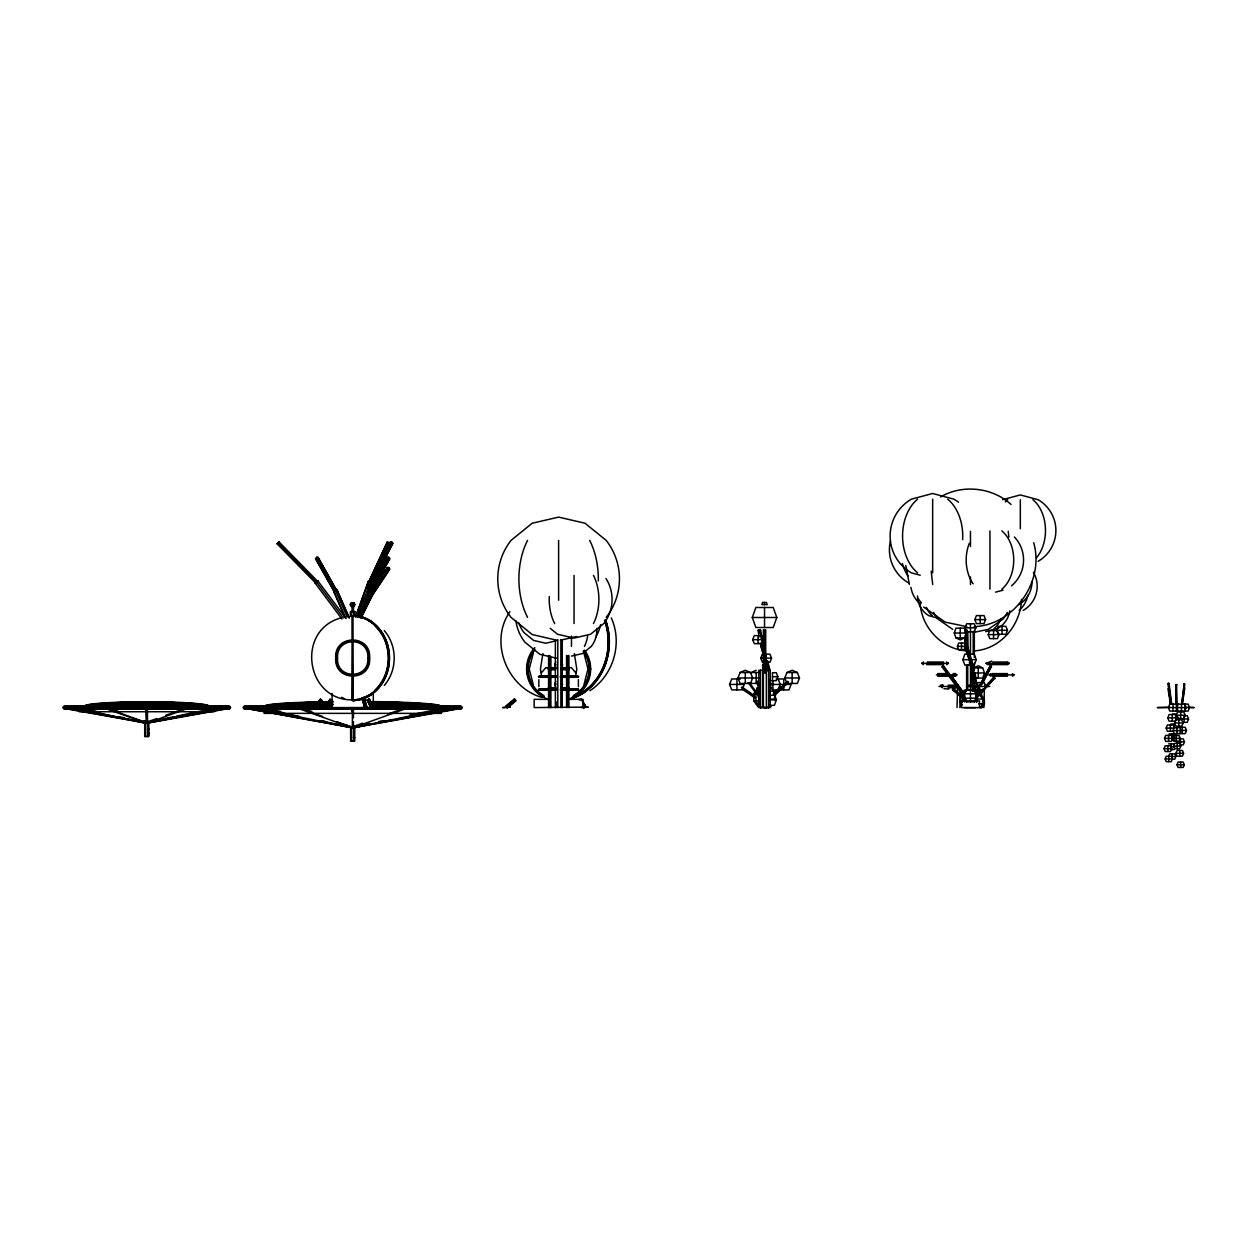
<?xml version="1.0" encoding="UTF-8"?>
<svg xmlns="http://www.w3.org/2000/svg" width="1257" height="1257" viewBox="0 0 1257 1257"><rect width="100%" height="100%" fill="white"/><g stroke="black" fill="none" stroke-linecap="round" stroke-linejoin="round"><path stroke-width="1.5" d="M769.975 683.242L770.148 679.424M146.676 702.239L146.77 704.816L146.833 702.144M957.048 707.581L957.551 687.799L948.171 687.768M983.885 707.581L984.357 690.313M146.676 706.497L146.77 709.137L146.849 706.497M959.861 707.581L960.364 691.931M981.418 697.022L981.591 691.743M770.95 682.944L770.415 689.245M769.96 685.662L770.148 682.551M965.973 635.366L966.492 630.087L965.219 630.056L964.873 633.151M218.09 708.429L146.032 722.932L146.173 721.895L146.928 723.262L229.293 708.429M258.785 708.429L352.416 727.897L353.421 727.567L353.374 726.53L352.526 727.897L352.777 726.53M352.4 616.59L352.856 615.6A42.424 36.752 -90 0 1 373.03 622.624M352.918 616.59L352.369 616.213A41.827 36.217 -90 0 1 388.586 658.04A41.827 36.217 -90 0 1 352.369 699.866L352.651 700.479A29.555 25.596 -90 0 0 358.292 699.725M1181.737 703.999L1184.235 683.902L1181.816 704.077M1183.67 683.887L1184.801 684.012L1182.303 704.014L1184.801 688.066L1183.67 687.893M371.569 581.158L373.062 583.295L359.863 617.171M974.458 669.997L967.529 646.145L967.293 630.495L966.162 633.387L966.052 641.321M974.945 691.319L975.291 688.632M352.4 726.53L352.698 727.897L460.958 708.429M298.318 708.429L352.369 727.897L353.138 726.53M542.898 653.53L540.463 668.975L541.374 674.773M575.863 674.773L576.774 668.975L574.339 653.53M390.204 542.851L391.697 541.908L392.687 543.778L372.591 583.169M368.961 658.087C370.485 681.168 334.818 681.105 336.405 658.04C334.818 634.974 370.485 634.911 368.961 657.977M146.865 721.895L146.613 723.262L64.248 708.429M244.487 708.115L350.609 727.536M352.683 709.137L352.573 707.581M1021.517 599.448C1020.7 625.2 1000.446 649.445 974.034 650.875M368.16 582.227L368.38 581.158L371.773 582.227L371.553 583.295L368.16 582.227L355.998 616.103M973.908 685.191L973.908 687.768M373.973 723.529L352.966 727.897L352.007 726.53L351.96 727.567L358.874 725.855M360.24 617.784L371.773 590.727L360.508 616.574M368.615 582.227L387.345 541.908L389.827 542.851L389.607 543.778L371.098 583.169L369.747 583.169L368.615 582.227L387.345 541.908M371.098 583.169L389.827 542.851M74.069 707.581L74.462 705.947M98.596 707.581L98.989 705.947M145.796 705.947L145.796 709.231M147.729 709.231L147.729 705.947M192.211 707.581L192.62 705.947M216.738 707.581L217.131 705.947M257.701 707.581L258.094 705.947M353.767 606.44L353.767 602.81M361.089 618.067L371.773 596.384M353.657 709.231L354.05 707.581M444.947 707.581L445.355 705.947M763.628 671.034L763.895 669.95M765.183 672.134L765.183 669.95M533.172 653.53L529.244 668.975L533.172 684.421M584.049 684.421L587.993 668.975L584.049 653.53M389.827 558.297L371.051 591.748L389.56 559.318L388.743 557.275L387.392 557.275L374.429 579.964M370.469 587.475L387.392 557.275M352.369 699.866L353.217 700.243L352.494 615.6L352.039 699.866M352.73 699.253L352.856 700.479L352.4 699.489M389.529 569.672L388.177 569.672L369.668 597.468L368.615 596.384L387.423 567.504L388.774 567.504L389.529 569.672L371.019 597.468M355.574 616.81L368.38 581.158M357.585 617.171L369.747 583.295M359.392 617.171L371.773 582.227M752.283 617.501L755.866 607.492L773.212 607.492L776.795 617.501L773.212 627.51L755.866 627.51L752.283 617.501L776.795 617.501M767.21 666.917L766.424 669.101L762.653 669.101L762.653 664.733L766.424 664.733L767.21 666.917L764.539 666.917M775.066 696.221L776.37 699.866L774.422 705.318L769.693 705.318M954.236 633.025L955.98 628.154L964.433 628.154L966.193 633.025L964.433 637.912L960.207 639.939L955.98 637.912L954.236 633.025L966.193 633.025M965.046 643.6L964.402 649.68L958.62 649.68L957.425 646.349L958.62 643.003L964.402 643.003L971.787 667.986M962.878 659.658L964.826 654.221L974.254 654.221L976.202 659.658L974.254 665.094L964.826 665.094L962.878 659.658L976.202 659.658M977.003 685.049L977.899 682.567L984.341 682.567L985.237 685.049M982.675 667.876L973.845 667.876L978.26 665.754L982.675 667.876L984.514 672.966L982.675 678.073L973.845 678.073M355.935 616.81L362.88 598.992M367.044 588.292L369.118 582.949M356.485 616.103L357.868 612.536M360.649 605.403L364.121 596.494M367.405 591.858L370.878 582.949M360.005 616.103L373.203 582.227M73.22 707.581L73.864 705.947M97.747 707.581L98.392 705.947M145.199 705.947L145.199 709.231M148.326 709.231L148.326 705.947M191.378 707.581L192.022 705.947M215.89 707.581L216.534 705.947M256.852 707.581L257.512 705.947M350.247 604.633L350.954 602.81L354.427 602.81L354.427 606.44L350.954 606.44L350.247 604.633L355.134 604.633M354.254 709.231L354.898 707.581M444.114 707.581L444.758 705.947M555.845 667.766L554.698 664.859L555.845 661.952M555.845 687.076L554.698 684.169L555.845 681.247M561.376 667.766L562.539 664.859L561.376 661.952M561.376 687.076L562.539 684.169L561.376 681.247M729.579 684.421L744.27 684.421L742.117 689.889L731.731 689.889L729.579 684.421L731.731 678.969L740.389 678.969M760.406 635.633L761.868 635.633L763.439 639.64L761.868 643.631L754.247 643.631L752.676 639.64L754.247 635.633L758.05 635.633L758.05 643.631M737.953 677.979L740.106 672.526L745.291 670.264L750.492 672.526L752.644 677.979L750.492 683.447L740.106 683.447L737.953 677.979L759.841 677.979M763.8 662.172L762.355 662.172L760.768 658.165L762.355 654.159L769.96 654.159L771.547 658.165L769.96 662.172L768.514 662.172M763.078 671.034L763.502 669.95L765.576 669.95L766.016 671.034L765.576 672.134L763.502 672.134L763.078 671.034L766.016 671.034M772.474 680.697L772.474 672.699L776.292 672.699L777.863 676.706L776.292 680.697L770.132 680.697M775.459 695.231L773.872 699.238L770.07 699.238L770.07 691.224L773.872 691.224L775.459 695.231L770.07 695.231M784.808 677.979L786.961 672.526L792.146 670.264L797.347 672.526L799.499 677.979L797.347 683.447L786.961 683.447L784.808 677.979L799.499 677.979M791.124 684.421L788.972 689.889L778.586 689.889M965.077 627.793L966.649 623.786L974.269 623.786L975.856 627.793L974.269 631.8L966.649 631.8L965.077 627.793L975.856 627.793M974.819 619.607L976.406 615.6L984.027 615.6L985.598 619.607L984.027 623.598L976.406 623.598L974.819 619.607L985.598 619.607M988.191 634.612L989.762 630.605L997.382 630.605L998.954 634.612L997.382 638.619L989.762 638.619L988.191 634.612L998.954 634.612M996.675 630.307L998.247 626.3L1005.867 626.3L1007.454 630.307L1005.867 634.314L998.247 634.314L996.675 630.307L1007.454 630.307M1167.816 717.857L1169.104 714.557L1175.405 714.557L1176.693 717.857L1175.405 721.172L1169.104 721.172L1167.816 717.857L1176.693 717.857M1166.15 728.133L1167.392 724.975L1173.378 724.975L1174.619 728.133L1166.15 728.133L1167.392 731.291L1173.378 731.291M1164.532 738.409L1165.71 735.408L1171.414 735.408L1173.614 741.174L1179.035 741.174L1180.15 738.33L1179.035 735.486L1173.614 735.486L1171.414 741.41L1165.71 741.41L1164.532 738.409L1180.15 738.33M1178.186 704.124L1176.819 707.581L1178.186 711.053L1188.179 711.053L1189.546 707.581L1188.179 704.124L1169.748 704.124L1168.381 707.581L1169.748 711.053L1176.458 711.053L1176.395 684.562L1175.829 703.81M1176.332 711.053L1177.683 707.581L1176.332 704.124M1176.238 715.28L1177.542 711.965L1183.827 711.965L1185.131 715.28L1183.827 718.58L1177.542 718.58L1176.238 715.28L1185.131 715.28M1164.061 748.685L1165.192 745.825L1170.597 745.825L1171.728 748.685L1170.597 751.529L1165.192 751.529L1164.061 748.685L1171.728 748.685M1174.572 722.964L1175.829 719.805L1181.816 719.805L1183.057 722.964L1181.816 726.106L1175.829 726.106L1174.572 722.964L1183.057 722.964M1179.239 727.3L1185.241 727.3L1186.482 730.458L1185.241 733.601L1174.148 733.648L1172.97 730.647L1174.148 727.646L1179.852 727.646L1181.03 730.647L1179.852 733.648M1165.16 758.945L1166.213 756.258L1171.335 756.258L1172.404 758.945L1171.335 761.648L1166.213 761.648L1165.16 758.945L1172.404 758.945M1184.754 711.053L1186.121 707.581L1184.754 704.124M1168.57 756.525L1169.639 753.839L1174.761 753.839L1175.829 756.525L1174.761 759.228L1172.2 759.228L1172.2 753.839M1173.582 746.014L1174.651 743.327L1179.773 743.327L1180.842 746.014L1179.773 748.701L1174.651 748.701L1173.582 746.014L1180.842 746.014M1188.556 719.02L1187.252 722.335L1184.11 722.335L1184.11 715.72L1187.252 715.72L1188.556 719.02L1181.14 719.02M1175.924 753.32L1177.039 750.476L1182.46 750.476L1183.575 753.32L1182.46 756.164L1177.039 756.164L1175.924 753.32L1183.575 753.32M1184.455 741.897L1183.277 744.882L1180.417 744.882L1180.417 738.896L1183.277 738.896L1184.455 741.897L1176.379 741.897M1177.008 764.759L1178.076 762.072L1183.198 762.072L1184.251 764.759L1183.198 767.446L1178.076 767.446L1177.008 764.759L1184.251 764.759M985.205 687.768L985.205 685.191M584.018 706.497L583.531 707.66L585.793 707.078L582.808 701.799M585.825 706.497L583.939 708.021L583.562 707.078L585.825 706.497L582.352 700.73M359.926 614.327L369.699 591.921L371.506 591.921M369.747 583.169L388.256 543.778L389.607 543.778M360.146 616.37L369.652 597.688L371.459 597.688M361.403 616.778L370.909 598.081M379.017 564.173L390.377 541.908M391.697 541.908L371.601 581.3L372.763 582.227L392.844 542.851M395.672 703.621L397.023 703.103M353.013 727.897L353.468 727.049L352.007 727.567L352.101 726.53L352.966 727.897L358.418 725.949L352.683 727.049M975.385 693.063L978.182 687.972M980.036 684.578L990.28 665.927L991.38 666.399L982.283 683.855M976.532 691.853L978.386 688.459M980.24 685.065L990.28 665.927M976.5 693.55L979.282 688.459M981.151 685.065L991.38 666.399M974.945 700.699L976.485 698.264L976.485 693.754L974.175 690.093L964.276 690.187L960.442 695.592L960.442 702.286L962.422 702.286L962.422 695.592L965.502 690.187M980.444 707.66L982.644 703.794L982.644 699.018L980.444 695.168M382.269 568.62L384.108 565.383M386.889 560.512L388.743 557.275M369.699 591.748L388.209 559.318L389.56 559.318M367.185 700.369L369.181 699.065L372.622 707.078L371.396 707.88L367.185 700.369L369.495 699.866L369.181 699.065M369.558 699.363L367.563 700.668L367.264 699.866L369.558 699.363L372.7 706.575L372.135 707.565L370.705 707.88L367.264 699.866M370.328 707.565L372.323 706.277L372.622 707.078M325.972 706.685L330.324 699.473M326.631 707.078L330.968 699.866M327.276 707.471L331.612 700.259M974.379 702.239L976.815 698.389L976.815 693.628L974.379 689.763L966.539 689.763L964.119 693.628L964.119 698.389L966.539 702.239M966.586 689.842L964.182 693.644L964.15 698.373L965.753 700.919M966.743 690.093L964.449 693.754L964.449 698.264M976.375 698.216L974.112 701.815L966.806 701.815L964.543 698.216L976.375 698.216L976.375 693.785L974.112 690.187M1007.391 612.426L1003.353 618.774L988.269 629.364L974.018 632.35M975.636 694.288L979.392 688.757L980.366 689.574L976.343 695.859M975.605 696.677L980.366 689.574M384.296 685.426C397.495 670.06 397.495 646.004 384.296 630.653M509.886 611.719C488.8 641.981 507.105 687.925 542.301 697.525M371.993 590.664L387.423 567.504M373.36 590.664L375.419 587.585M379.52 581.41L382.615 576.774M384.673 573.679L388.774 567.504M371.318 596.384L389.827 568.588M753.791 693.707L757.908 687.925L759.212 687.925L755.928 693.707L755.928 700.872L759.212 706.67L757.908 706.67L753.791 700.872L753.791 693.707L759.369 693.707M976.893 695.168L981.324 695.168L984.058 699.018L984.058 703.794L981.324 707.66L983.163 704.297L984.388 704.297L984.388 700.165L981.261 696.818M984.388 704.297L982.016 707.644L961.448 707.581L961.448 700.887L979.47 700.887L979.47 707.581M964.025 699.866L965.942 699.411L964.559 700.605M308.154 703.621L309.615 703.103M942.341 685.191L941.336 686.479L942.341 687.768M955.399 687.768L956.404 686.479M362.974 699.473L362.33 700.259L364.656 699.866L362.974 699.473L364.499 707.471L366.84 707.078L364.781 699.473L363.729 699.238L362.44 699.866L364.499 707.471M364.781 699.473L362.44 699.866M541.233 673.092L545.711 667.75M314.47 706.575L320.755 699.363M318.807 702.742L321.321 699.866M315.617 707.565L321.886 700.369M979.392 688.757L978.637 689.574L979.612 690.392M976.516 695.938L983.163 688.789M985.834 685.929L993.8 677.35L994.727 677.979L976.375 698.641M975.448 698.012L984.765 688.003M987.421 685.144L993.8 677.35M976.108 698.012L984.09 689.433M988.081 685.144L994.727 677.979M938.916 673.611L937.691 674.899L938.916 676.187M954.692 676.187L955.917 674.899L954.692 673.611M773.872 693.44L780.738 686.542M774.972 692.701L780.471 687.186M774.721 694.068L781.603 687.186M781.335 687.815L774.453 694.712L788.186 681.844M277.121 543.778L279.038 541.908L317.628 581.3L315.727 583.169L277.09 543.778L279.038 541.908M973.578 689.574L974.411 688.773L975.369 689.574L974.536 690.36M315.538 558.297L334.315 591.748L315.806 559.318L316.638 557.275L317.99 557.275L336.766 590.727L317.99 557.275M334.063 590.727L336.955 589.533L348.975 617.108M775.082 692.858L787.495 681.278M775.412 693.424L787.84 681.844M774.705 695.294L787.133 683.698M589.926 690.674C613.447 675.402 622.828 643.443 611.295 617.894M965.942 700.997L952.476 689.574L953.419 688.757L964.92 698.185M952.995 690.392L953.953 689.574L965.455 699.002M506.005 706.497L514.694 699.285M506.98 707.66L515.653 700.448M987.578 664.607L986.038 663.319L991.82 661.088M1007.658 664.607L1009.198 663.319L1007.658 662.03M965.125 698.044L942.074 666.933L943.504 665.864L964.26 693.864L952.476 677.334L951.392 677.979L964.622 696.802M579.226 699.866L581.472 699.285M344.387 616.056L333.875 591.921L333.608 590.727L336.499 589.706M336.955 589.533L337.222 590.727L333.875 591.921M990.799 676.187L989.133 674.899L990.799 673.611M1012.388 676.187L1014.053 674.899L1012.388 673.611M315.256 583.295L318.115 581.158L315.256 583.295L341.935 619.01M923.534 664.607L921.742 663.319L923.534 662.03M946.647 664.607L948.438 663.319L946.647 662.03M940.582 496.955C962.202 484.071 992.464 487.276 1011.068 504.481M760.674 630.213L758.254 630.276L760.674 630.213L761.726 639.357M943.504 665.864L942.719 666.399L963.475 694.398M942.074 666.933L942.86 666.399L964.763 695.954M951.628 678.639L952.476 677.334M365.897 706.434L364.844 707.707L366.95 706.685L365.897 706.434L363.729 699.238M340.898 617.91C295.552 630.291 305.687 700.762 352.683 699.866M388.664 706.78L393.912 704.407M390.141 707.298L396.301 704.454M756.164 670.264L750.979 672.526L759.637 672.526M182.972 704.941L183.742 704.611L177.52 707.125M175.084 707.015L180.537 704.831M187.277 707.062L188.11 706.748M406.074 707.062L406.907 706.748M177.85 707.062L178.714 706.748M216.66 708.492L146.441 723.262L145.985 722.414L156.732 718.548M165.688 715.327L185.376 708.225M188.629 708.115L146.598 723.262L105.258 708.429M154.25 720.685L146.173 722.932M351.913 727.049L362.723 723.152M387.942 714.07L404.157 708.241M352.526 727.897L407.425 708.115M104.991 707.062L105.902 706.748M298.05 707.062L298.946 706.748M353.421 721.738L353.421 727.567L352.369 727.897L352.416 708.429M114.387 707.062L115.314 706.748M759.935 692.198L759.998 688.207M1002.52 499.705L1020.323 494.928L1038.109 499.705A35.589 35.589 0 0 1 1038.109 561.329M995.56 592.157L1003.023 590.162M985.614 631.658L997.838 628.39A24.433 24.433 0 0 0 1009.795 610.823M579.666 699.285L581.441 699.866M759.699 704.171L756.683 688.38L757.704 688.192L759.039 695.2M1171.587 703.81L1169.104 683.431L1167.973 683.557L1170.471 703.951L1167.989 688.82L1169.104 688.632L1171.461 703.731M556.113 640.834L545.742 643.238L533.644 640.426L523.949 632.57A28.314 27.89 -90 0 1 519 622.938M560.418 640.237L576.617 636.498M571.479 656.107L582.478 653.561L591.309 646.412A25.737 25.344 -90 0 0 596.761 628.406M974.081 626.677C1014.415 625.075 1044.818 581.064 1033.694 542.741M172.602 716.946L146.315 722.414L146.755 723.262L75.153 708.429M176.357 716.176L213.894 708.367M340.773 724.66L352.243 727.049L369.432 723.466M378.986 721.487L382.804 720.701M409.562 715.139L442.04 708.382M356.234 726.782L365.787 724.786M446.314 708.429L352.683 727.897L352.243 727.049M383.526 721.534L387.36 720.748M209.825 710.189L213.659 709.498M154.422 721.031L146.77 722.414L146.912 723.262L139.763 720.685M158.256 720.34L175.493 717.244M179.327 716.553L225.302 708.272M146.865 722.932L227.313 708.461M362.346 725.305L371.993 723.576M375.859 722.885L379.724 722.178M383.574 721.487L393.237 719.742M397.086 719.051L400.952 718.36M404.817 717.668L408.682 716.977M418.33 715.233L456.935 708.288M352.777 727.567L458.962 708.461M589.046 669.085L590.649 668.834M1176.395 684.735L1176.961 703.81M756.683 688.38L757.704 688.192M1169.104 688.632L1170.911 703.873L1168.539 683.447M1167.973 683.557L1169.104 683.431M391.367 543.778L392.687 543.778M315.806 559.318L317.173 559.318M368.835 581.3L371.318 582.227M955.98 637.912L964.433 637.912M752.676 639.64L763.439 639.64M957.425 646.349L965.612 646.349M760.768 658.165L771.547 658.165M927.273 662.03L943.614 662.03M992.889 662.03L1007.077 662.03M921.742 663.319L948.438 663.319M986.038 663.319L1009.198 663.319M926.55 664.607L943.614 664.607M988.159 664.607L1007.077 664.607M554.698 664.859L556.191 664.859M561.031 664.859L562.539 664.859M545.742 667.687L557.008 667.687M561.832 667.687L571.479 667.687L576.005 673.092M555.814 668.457L548.319 668.457L548.319 669.745L555.814 669.745M561.423 668.457L568.918 668.457M561.423 669.745L568.918 669.745M763.203 670.264L758.882 670.264L758.882 707.581L770.195 707.581L770.195 670.264L764.539 670.264M740.106 672.526L750.492 672.526M786.961 672.526L797.347 672.526M972.007 672.966L984.514 672.966M937.753 673.611L948.909 673.611M953.073 673.611L955.839 673.611M992.229 673.611L1007.501 673.611M936.355 674.899L957.237 674.899M989.133 674.899L1014.053 674.899M538.876 676.093L556.725 676.093M560.496 676.093L578.346 676.093M937.753 676.187L948.909 676.187M951.706 676.187L955.839 676.187M992.229 676.187L1007.501 676.187M539.599 676.313L556.788 676.313M560.433 676.313L577.623 676.313M538.436 676.706L556.678 676.706M560.543 676.706L578.786 676.706M772.474 676.706L777.863 676.706M539.599 677.083L556.788 677.083M560.433 677.083L577.623 677.083M538.876 677.319L556.725 677.319M560.496 677.319L578.346 677.319M776.119 678.969L778.099 678.969L780.251 684.421L778.099 689.889L772.914 689.889L772.914 680.775M778.586 678.969L783.787 678.969L783.787 689.889M750.979 683.447L759.637 683.447M554.698 684.169L556.191 684.169M561.031 684.169L562.539 684.169M769.237 684.421L789.286 684.421M940.346 685.191L943.347 685.191M948.171 685.191L957.394 685.191M969.006 685.191L972.164 685.191M974.851 685.191L979.69 685.191M939.026 686.479L958.714 686.479M967.984 686.479L989.793 686.479M555.814 687.768L548.319 687.768L548.319 689.056M561.423 687.768L568.918 687.768M974.851 687.768L979.69 687.768M769.865 687.925L771.17 687.925L775.286 693.707L775.286 700.872M538.876 688.962L556.725 688.962M560.496 688.962L578.346 688.962M539.599 689.197L548.256 689.197M568.981 689.197L577.623 689.197M538.436 689.574L556.678 689.574M560.543 689.574L578.786 689.574M539.599 689.952L556.788 689.952M560.433 689.952L577.623 689.952M977.899 690.014L984.341 690.014M538.876 690.187L556.725 690.187M560.496 690.187L578.346 690.187M773.149 693.707L775.286 693.707M964.543 693.785L976.375 693.785M960.442 695.592L962.422 695.592M984.058 699.018L976.893 699.018L976.893 702.207M547.848 699.348L534.162 699.348L534.162 707.581L588.276 707.078L581.08 707.581M569.374 699.348L583.075 699.348L582.871 707.581M769.693 699.866L776.37 699.866M983.163 700.165L984.388 700.165M753.791 700.872L759.369 700.872M978.81 703.794L984.058 703.794M64.39 706.041L229.135 706.041M244.581 706.041L332.115 706.041M373.266 706.041L460.8 706.041M63.306 706.497L230.22 706.497M243.481 706.497L332.319 706.497M373.062 706.497L461.885 706.497M769.865 706.67L771.17 706.67M1169.701 707.204L1157.336 707.581L1194.15 707.581L1187.975 707.204M62.85 707.581L230.675 707.581M243.041 707.581L462.34 707.581M964.276 707.691L975.432 707.691M63.306 708.681L230.22 708.681M243.481 708.681L461.885 708.681M64.39 709.137L229.135 709.137M244.581 709.137L460.8 709.137M79.222 711.745L214.303 711.745M264.033 713.363L441.333 713.363M1172.53 714.07L1175.672 714.07L1175.672 717.37L1178.642 717.37M144.712 722.414L148.829 722.414M1170.817 724.016L1173.802 724.016L1173.802 727.159M350.624 727.049L354.741 727.049M147.792 728.699L148.829 728.699M147.792 730.081L148.829 730.081M1179.412 730.458L1186.482 730.458M1172.97 730.647L1181.03 730.647M147.792 732.407L148.829 732.407M147.792 732.862L148.829 732.862M147.792 733.789L148.829 733.789M1169.136 733.947L1174.839 733.947M147.792 735.188L148.829 735.188M1171.98 736.948L1174.682 736.948M350.624 737.498L351.661 737.498M353.72 737.498L354.741 737.498M1174.839 739.949L1171.98 739.949L1171.98 733.947M1168.601 743.893L1174.022 743.893M1171.32 746.737L1175.138 746.737M1174.022 749.596L1171.32 749.596L1171.32 743.893M1172.2 756.525L1175.829 756.525M943.944 688.71L948.862 689.056M1175.829 684.656L1176.961 684.656M589.046 668.865L590.649 669.117M252.39 708.461L275.566 712.625M248.446 708.288L258.094 710.016M261.959 710.708L271.606 712.452M296.699 716.977L300.564 717.668M317.942 720.795L321.808 721.487M325.657 722.178L329.523 722.885M339.17 724.613L343.035 725.305M246.419 708.461L350.672 727.222M72.152 708.445L81.721 710.174M85.555 710.865L89.388 711.556M73.974 709.309L77.808 710.001M81.642 710.692L85.46 711.383M89.294 712.075L93.128 712.766M102.713 714.479L106.531 715.17M110.365 715.862L114.198 716.553M118.032 717.244L133.352 719.994M66.212 708.461L146.676 722.932M265.243 708.257L269.061 709.058M272.879 709.844L280.531 711.431M343.585 724.535L347.403 725.336M268.165 709.577L283.454 712.75M321.666 720.701L325.484 721.487M261.252 708.508L299.465 716.443M320.488 720.811L352.966 727.567M81.501 708.241L85.256 709.011M89.011 709.796L96.522 711.352M135.945 719.554L139.7 720.34M84.36 709.545L99.382 712.656M120.028 716.946L123.783 717.731M77.588 708.492L146.488 723.262L145.859 707.581M123.799 718.25L127.554 719.035M136.934 720.984L146.77 723.262M966.853 626.677L945.17 622.136L923.722 607.068M966.884 650.875C942.184 649.445 921.538 627.699 920.124 603.219M965.219 630.448L966.507 630.731M556.725 640.222L532.214 634.549L511.049 617.407A61.782 60.839 -90 0 1 511.049 540.369L532.214 523.226L558.611 517.114L585.008 523.226L606.173 540.369A61.782 60.839 -90 0 1 606.173 617.407M556.741 658.244L539.913 654.347L524.923 642.201A43.759 43.099 -90 0 1 515.92 620.864M920.25 575.235L911.388 572.862A42.549 42.549 0 0 1 911.388 499.17L932.647 493.482L953.922 499.17A42.549 42.549 0 0 1 958.478 502.203M938.68 618.334L928.923 615.71A22.783 22.783 0 0 1 917.531 595.975M766.817 707.502L766.801 707.675M372.7 706.575L370.391 707.078L370.705 707.88M178.211 706.748L179.138 707.062M406.435 706.748L407.331 707.062M187.639 706.748L188.534 707.062M302.921 708.367L311.925 711.603M299.213 708.115L322.64 716.537M337.065 721.738L353.28 727.567M109.846 708.351L118.786 711.572M143.864 720.607L147.446 721.895M106.169 708.115L147.352 722.932M114.827 706.748L115.691 707.062M298.475 706.748L299.307 707.062M105.415 706.748L106.264 707.062M112.926 704.313L116.555 705.774M116.98 707.015L110.113 704.941L115.565 707.125M990.485 666.399L991.584 666.886M311.249 704.926L314.753 706.497M308.594 704.454L313.841 706.827M341.527 697.321L344.528 698.688M966.492 630.087L967.293 630.495M994.067 677.979L994.994 678.623M741.96 686.998L754.231 695.577M741.363 687.642L755.504 697.289M742.636 689.355L754.907 697.934M952.665 629.364L937.581 618.774L933.542 612.426M550.205 628.311L557.558 634.266L574.056 638.085L590.554 634.266L603.784 623.551A38.606 38.024 -90 0 0 605.968 578.487M952.476 689.574L965.407 700.18M387.125 542.851L388.256 543.778M387.125 558.297L388.209 559.318M370.234 589.706L371.318 590.727M278.033 542.851L316.701 582.227L343.35 617.941M387.125 568.588L388.177 569.672M749.266 682.535L756.054 691.617M748.119 682.535L756.258 693.707M318.068 581.158L346.005 618.428M145.985 722.414L146.598 723.262L146.488 708.429M952.712 677.979L963.538 693.126M951.392 677.979L963.302 694.65M980.491 695.592L976.658 690.187L975.432 690.187L977.742 694.241M960.442 702.286L962.359 704.988M953.419 688.757L953.953 689.574M582.321 701.312L585.793 707.078M582.981 703.244L584.725 706.135M316.638 557.275L335.148 589.706L347.168 617.108M331.974 585.259L333.828 588.512M337.222 590.727L349.242 618.303M333.608 590.727L345.628 618.303M368.49 699.065L372.135 707.565M368.254 700.668L371.396 707.88M447.869 705.947L448.513 707.581M350.483 707.581L351.127 709.231M260.623 705.947L261.267 707.581M219.661 705.947L220.305 707.581M195.134 705.947L195.778 707.581M101.503 705.947L102.147 707.581M76.991 705.947L77.635 707.581M366.84 707.078L364.42 699.238M758.112 681.671L759.307 685.348M757.515 681.09L759.904 688.443M757.217 682.237L758.411 685.913M756.635 681.671L759.024 689.025M967.481 654.488L968.314 657.207M970.828 665.236L974.316 683.478M764.885 651.613L765.827 654.708M763.722 655.337L760.281 643.097M763.518 655.416L760.784 646.004M362.676 700.495L364.844 707.707M763.329 648.863L760.061 630.653M767.681 660.931L769.944 670.327M766.959 660.978L769.158 670.154M765.529 661.418L767.713 670.484M352.856 615.6L353.013 616.213A41.827 36.217 90 0 1 356.25 616.37M966.68 652.022L964.763 640.881M967.309 648.675L967.969 651.362M762.37 642.406L763.125 645.454M447.272 705.947L447.681 707.581M351.332 707.581L351.724 709.231M260.026 705.947L260.419 707.581M219.064 705.947L219.456 707.581M194.536 705.947L194.945 707.581M100.921 705.947L101.314 707.581M76.394 705.947L76.787 707.581M975.133 672.699L976.5 683.557M766.974 667.797L767.603 670.861M905.81 565.524L909.392 584.521M757.185 688.255L759.872 702.349M352.589 726.53L352.84 727.897L352.966 726.53M966.334 643.317L966.759 645.988M975.071 675.826L975.479 678.529M973.735 675.983L974.536 683.887M1008.208 531.334L1008.868 537.038M931.17 571.228L932.725 584.521M759.118 636.906L758.568 630.684M966.052 640.661C966.822 655.353 975.495 668.441 975.526 683.258M352.918 699.489L352.651 700.479A42.424 36.752 -90 0 0 389.34 658.04A42.424 36.752 -90 0 0 352.651 615.616M758.254 630.276L758.442 633.402M973.594 691.114L972.258 663.806L971.237 663.853L972.572 691.161M971.755 663.822L973.075 691.146M964.638 638.163L964.763 641.29M1184.895 704.124L1184.895 711.053M1182.24 727.3L1182.24 733.601M1181.47 704.124L1181.47 711.053M1180.684 711.965L1180.684 718.58M1180.637 762.072L1180.637 767.446M1179.742 750.476L1179.742 756.164M1178.815 719.805L1178.815 726.106M1177.212 743.327L1177.212 748.701M1176.992 727.646L1176.992 733.648M1176.332 735.486L1176.332 741.174M1173.032 704.124L1173.032 711.053M1172.262 714.557L1172.262 721.172M1170.393 724.975L1170.393 731.291M1168.774 756.258L1168.774 761.648M1168.57 735.408L1168.57 741.41M1167.894 745.825L1167.894 751.529M1020.323 499.705L1020.323 528.741M1002.065 626.3L1002.065 634.314M993.58 630.605L993.58 638.619M989.95 530.925L989.95 589.156M980.209 615.6L980.209 623.598M978.26 667.876L978.26 678.073M976.406 698.923L976.406 701.893M974.332 630.495L974.332 657.474M974.332 663.115L974.332 669.038M974.332 676.753L974.332 684.452M973.201 632.412L973.201 653.624M973.201 676.753L973.201 684.452M970.467 531.334L970.467 546.528M970.467 576.932L970.467 584.521M970.467 623.786L970.467 631.8M970.467 632.412L970.467 653.624M970.467 665.189L970.467 701.815M969.54 654.221L969.54 665.094M967.733 632.412L967.733 651.692M967.733 665.189L967.733 690.234M966.602 632.412L966.602 645.909M966.602 649.586L966.602 653.624M966.602 665.047L966.602 690.234M964.528 698.923L964.528 701.893M961.511 643.003L961.511 649.68M960.207 628.154L960.207 637.912M932.647 499.17L932.647 572.862M792.146 672.526L792.146 683.447M768.546 670.264L768.546 707.581M766.157 654.159L766.157 662.172M766.346 707.581L766.346 672.841L762.732 672.841L762.732 707.581M765.702 629.883L765.702 672.621M765.12 629.883L765.12 672.621M764.539 602.449L764.539 604.633M764.539 607.492L764.539 627.51M764.539 669.95L764.539 672.134M763.957 629.883L763.957 670.672M763.376 629.883L763.376 707.581M760.532 670.264L760.532 707.581M756.164 672.526L756.164 683.447M745.291 672.526L745.291 683.447M736.932 678.969L736.932 689.889M578.393 679.644L578.393 686.621M574.056 575.407L574.056 623.551M571.479 636.089L571.479 646.412M568.918 655.463L568.918 707.581M568.023 655.463L568.023 707.581M566.577 655.463L566.577 707.581M562.225 639.577L562.225 707.581M560.858 639.577L560.858 707.581M558.611 540.369L558.611 600.249M557.809 639.577L557.809 707.581M556.034 701.799L556.034 707.581M555.374 639.577L555.374 707.581M550.896 657.395L550.896 707.581M550 655.463L550 707.581M548.571 655.463L548.571 707.581M538.844 679.644L538.844 686.621M446.314 705.947L446.314 707.581M375.12 707.581L362.11 707.581M373.282 693.424L373.313 707.581M354.741 726.876L354.741 741.206L350.624 741.206L350.624 726.876M353.846 611.578L353.846 616.213M353.72 727.049L353.72 741.206M353.468 606.581L353.468 612.458M353.421 708.115L353.421 717.841M352.934 606.581L352.934 612.458M352.683 602.81L352.683 606.44M352.494 615.6L352.494 700.479M352.07 606.581L352.07 612.458M351.787 707.581L351.787 711.478M351.661 727.049L351.661 741.206M351.536 611.578L351.536 616.213M332.099 693.424L332.099 707.581M330.23 707.581L323.018 707.581M318.65 707.581L311.437 707.581M259.068 705.947L259.068 707.581M218.105 705.947L218.105 707.581M193.578 705.947L193.578 707.581M148.829 721.408L148.829 736.571L144.712 736.571L144.712 721.408M147.792 721.408L147.792 736.571M147.493 708.115L147.493 722.932M146.77 705.947L146.77 709.231M145.733 722.414L145.733 736.571M99.947 705.947L99.947 707.581M75.436 705.947L75.436 707.581M947.699 499.17A42.549 30.089 90 0 1 962.626 539.63M917.61 572.862A42.549 30.089 -90 0 1 917.61 499.17M908.512 582.855A38.181 38.181 0 0 1 890.49 540.809M907.963 575.973A38.181 26.994 -90 0 1 902.416 563.545M1032.908 499.705A35.589 25.156 -90 0 1 1036.459 557.825M1005.333 501.92A35.589 25.156 -90 0 1 1007.737 499.705M1001.845 530.925A33.625 23.773 -90 0 1 1001.845 589.156M1014.415 536.99A33.625 33.625 0 0 1 1011.508 585.841M973.138 583.814A33.625 23.773 90 0 1 969.367 543.228M921.412 602.889A29.822 29.822 0 0 1 918.034 598.175M932.254 615.71A22.783 16.105 -90 0 1 926.362 607.367M1032.013 581.771A26.46 26.46 0 0 1 1018.783 604.68M920.674 604.224A26.46 26.46 0 0 1 910.964 587.396M1033.427 572.249A27.937 27.937 0 0 1 1023.214 610.415M1027.943 595.237A27.937 19.751 90 0 1 1019.113 610.415M1000.588 619.45A24.433 17.284 -90 0 1 994.256 628.39M593.461 575.407A38.606 24.826 -90 0 1 593.461 623.551M554.651 623.551A38.606 24.826 -90 0 1 549.309 596.541M589.659 540.369A61.782 39.705 -90 0 1 598.301 580.891M527.563 617.407A61.782 39.705 -90 0 1 527.563 540.369M587.616 636.089A25.737 16.545 -90 0 1 584.426 646.412M600.626 624.666A43.759 43.099 -90 0 1 595.582 637.409M584.536 650.136A32.038 32.038 0 0 1 568.51 699.442M548.712 699.442A32.038 32.038 0 0 1 534.806 647.559M584.034 650.513A31.425 31.425 0 0 1 572.878 696.975M544.344 696.975A31.425 31.425 0 0 1 533.204 650.513M583.232 651.095A30.419 30.419 0 0 1 573.271 695.64M543.951 695.64A30.419 30.419 0 0 1 533.989 651.095M585.369 653.53A30.891 30.891 0 0 1 585.369 684.421M584.458 685.898A30.891 30.891 0 0 1 575.533 694.822M541.688 694.822A30.891 30.891 0 0 1 534.916 649.162M584.976 691.994A58.513 50.673 -90 0 1 571.825 698.483M579.006 695.027A57.916 50.154 90 0 1 571.904 697.902M580.263 694.461A58.293 50.484 90 0 1 571.416 698.248M604.774 620.204A57.916 50.154 90 0 1 571.259 697.902M604.523 620.439A57.319 49.636 -90 0 1 580.058 693.581M605.638 622.074A57.539 49.84 90 0 1 577.089 695.514M605.67 620.062A58.293 50.484 90 0 1 571.935 698.248M605.481 619.984A58.513 50.673 -90 0 1 571.621 698.483M361.073 617.25A41.827 36.217 90 0 1 372.968 623.126M368.725 695.718A41.827 36.217 90 0 1 361.073 698.813M356.25 699.693A41.827 36.217 90 0 1 353.013 699.866M352.463 615.836A42.204 36.547 90 0 1 357.349 616.229M360.555 616.888A42.204 36.547 90 0 1 372.559 622.812M372.559 693.251A42.204 36.547 90 0 1 360.555 699.175M357.349 699.85A42.204 36.547 90 0 1 352.463 700.243A29.335 25.407 -90 0 0 358.088 699.505M373.03 693.44A42.424 36.752 -90 0 1 352.856 700.463A29.555 25.596 -90 0 0 358.481 699.725M352.981 615.836A42.204 36.547 -90 0 1 389.497 658.04A42.204 36.547 -90 0 1 352.981 700.243A29.335 25.407 90 0 0 358.606 699.505M368.521 620.691A41.465 35.903 90 0 1 388.712 661.763A41.465 35.903 90 0 1 362.487 697.996M374.853 625.813A41.23 35.699 90 0 1 374.853 690.266M363.901 697.541A29.555 25.596 -90 0 1 360.335 699.159M363.964 697.336A29.335 25.407 90 0 1 360.429 698.939M363.697 697.541A29.555 25.596 -90 0 1 360.13 699.159M264.63 706.968A89.121 4.682 0 0 1 332.649 703.119M372.528 703.119A89.121 4.682 0 0 1 440.673 706.953M269.878 707.094A88.587 4.651 0 0 1 332.854 704.219M372.402 704.219A88.587 4.651 0 0 1 435.378 707.078M285.339 706.214A87.487 4.572 0 0 1 333.262 704.674M372.119 704.674A87.487 4.572 0 0 1 421.771 706.324M266.091 706.764A87.691 4.588 0 0 1 333.199 701.579M372.166 701.579A87.691 4.588 0 0 1 439.29 706.764M265.054 707.314A88.744 4.667 0 0 1 332.791 702.034M372.433 702.034A88.744 4.667 0 0 1 440.359 707.298M291.923 705.413A86.434 4.494 0 0 1 313.794 704.596M391.838 704.596A86.434 4.494 0 0 1 413.726 705.428M267.222 705.711A86.576 4.509 0 0 1 270.459 705.02M275.739 704.36A86.576 4.509 0 0 1 282.904 703.763M291.781 703.229A86.576 4.509 0 0 1 311.689 702.459M393.897 702.474A86.576 4.509 0 0 1 413.836 703.244M422.682 703.779A86.576 4.509 0 0 1 429.8 704.376M435.032 705.036A86.576 4.509 0 0 1 438.206 705.727M84.109 707.047A63.384 4.447 0 0 1 146.519 703.276A63.384 4.447 0 0 1 209.338 707.015M90.645 706.795A62.85 4.399 0 0 1 146.598 704.376A62.85 4.399 0 0 1 202.723 706.764M99.916 706.324A61.719 4.29 0 0 1 193.641 706.324M84.769 706.057A62.002 4.321 0 0 1 151.61 701.752A62.002 4.321 0 0 1 208.002 706.733M84.518 707.298A63.039 4.415 0 0 1 146.613 702.176A63.039 4.415 0 0 1 209.055 707.282M107.741 705.366A60.682 4.195 0 0 1 128.293 704.58M165.437 704.596A60.682 4.195 0 0 1 186.067 705.381M86.686 705.727A60.87 4.211 0 0 1 88.98 705.083M92.704 704.47A60.87 4.211 0 0 1 100.764 703.653M105.761 703.292A60.87 4.211 0 0 1 124.632 702.49M167.291 702.443A60.87 4.211 0 0 1 188 703.307M192.981 703.669A60.87 4.211 0 0 1 200.979 704.486M204.655 705.114A60.87 4.211 0 0 1 206.902 705.758M367.83 657.898C369.511 679.613 336.043 679.77 337.567 658.04C336.043 636.293 369.511 636.466 367.83 658.181L369.668 657.851C371.098 633.952 334.079 634.157 335.698 658.04C334.079 681.923 371.098 682.127 369.668 658.212L367.83 657.898M763.549 707.267L765.764 707.958L763.549 707.267M762.653 602.449L761.868 604.633L767.21 604.633L766.424 602.449L762.653 602.449M329.915 699.238L325.579 706.434L327.668 707.707L332.021 700.495L329.915 699.238M320.394 699.065L314.124 706.277L315.963 707.88L322.248 700.668L320.394 699.065M514.396 698.923L505.707 706.135L507.278 708.021L515.951 700.809L514.396 698.923M762.261 707.502L762.261 707.502M761.381 707.487L760.359 707.691L761.381 707.487M764.539 707.487L764.539 707.487M1176.395 686.715L1176.395 686.715M355.008 611.578L350.373 611.578L350.373 616.213L355.008 616.213L355.008 611.578M510.091 707.078L502.879 707.581L510.091 707.078M772.395 688.38L771.374 688.192L772.395 688.38M768.718 707.691L767.713 707.487L768.718 707.691"/></g></svg>
